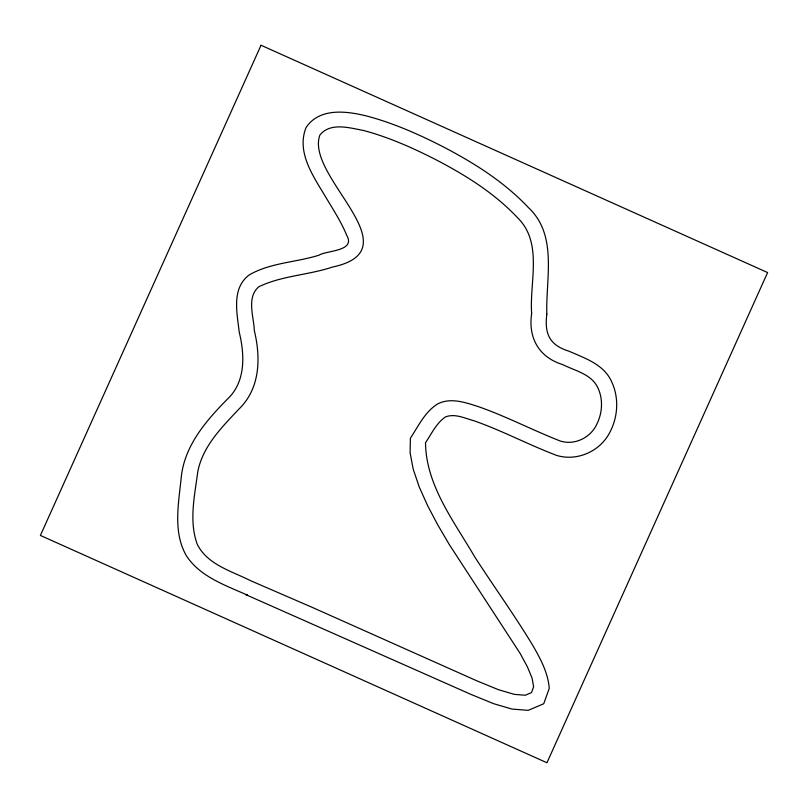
<?xml version="1.0" encoding="UTF-8"?>
<svg xmlns="http://www.w3.org/2000/svg" width="808" height="808" viewBox="0 0 808 808"><rect width="100%" height="100%" fill="white"/><g stroke="black" fill="none" stroke-linecap="round" stroke-linejoin="round"><path stroke-width="1.21" d="M531.644 313.504C528.038 337.865 538.825 357.267 562.782 364.62C575.397 371.013 591.971 374.104 598.162 388.466C603.313 399.909 602.273 413.504 596.637 424.564C590.335 437.855 574.518 445.541 560.287 441.017C532.886 430.29 506.666 416.595 478.861 406.798C465.802 402.606 450.581 397.112 437.471 404.03C424.856 411.989 418.342 426.149 410.403 438.199L410.1 452.813L413.191 469.115L419.16 486.78L427.523 505.485L437.764 524.897L449.389 544.693L520.15 653.45L527.422 666.883L532.078 678.094L533.613 686.78L531.513 692.607L525.291 695.244L514.433 694.385L498.445 689.689L476.831 680.831L312.746 607.596L250.399 580.609C231.522 571.044 207.323 564.691 197.223 544.218C188.759 520.897 194.728 495.344 197.809 471.549C202.818 446.127 221.685 427.432 238.703 409.292C260.297 388.567 260.913 357.904 254.298 330.512C253.853 316.534 246.299 297.657 258.701 286.82C281.639 275.659 308.282 275.154 332.371 267.084C414.959 249.601 304.616 176.528 319.887 135.057C330.341 121.988 349.622 127.906 363.56 130.492C388.84 137.219 412.837 147.925 436.078 159.792C465.65 175.225 494.435 193.152 517.433 217.605C543.249 242.673 529.341 282.032 531.644 313.504M546.834 314.08C544.34 333.744 549.44 345.198 569.044 351.228C585.335 358.399 604.515 364.6 611.989 382.507C619.039 398.021 617.948 416.544 610.212 431.603C600.809 451.046 577.356 461.772 556.571 455.389C528.705 444.804 502.243 430.694 474.074 420.786C464.954 418.362 454.631 413.08 445.238 417.039C436.249 423.362 431.492 433.856 425.513 442.754C425.968 485.376 454.106 521.473 474.71 556.853C494.031 586.84 514.979 615.777 533.341 646.37C540.805 659.449 548.097 673.104 549.258 688.396L543.723 703.758L528.18 710.353L511.939 709.06L493.607 703.677L471.003 694.415L245.975 594.708L247.48 595.173C225.594 585.325 200.101 576.882 186.335 555.702C172.912 532.24 178.507 503.97 181.123 478.528C183.921 446.501 205.454 421.392 227.038 399.506C245.895 382.154 244.773 355.015 239.229 332.098C237.047 313.06 231.209 287.981 249.5 274.74C270.63 262.661 296.112 262.398 318.978 255.187C326.422 250.389 355.904 251.46 346.804 235.482C341.309 222.059 333.33 209.858 325.937 197.435C313.656 176.74 296.061 152.51 306.081 127.492C319.544 107.413 346.693 111.039 366.984 116.089C393.456 123.109 418.625 134.259 442.956 146.703C474.084 162.923 504.273 181.921 528.472 207.646C557.934 235.219 545.642 278.679 546.834 314.08M261.034 45.248L40.4 535.431L546.965 762.752L767.6 272.569L261.034 45.248"/></g></svg>
